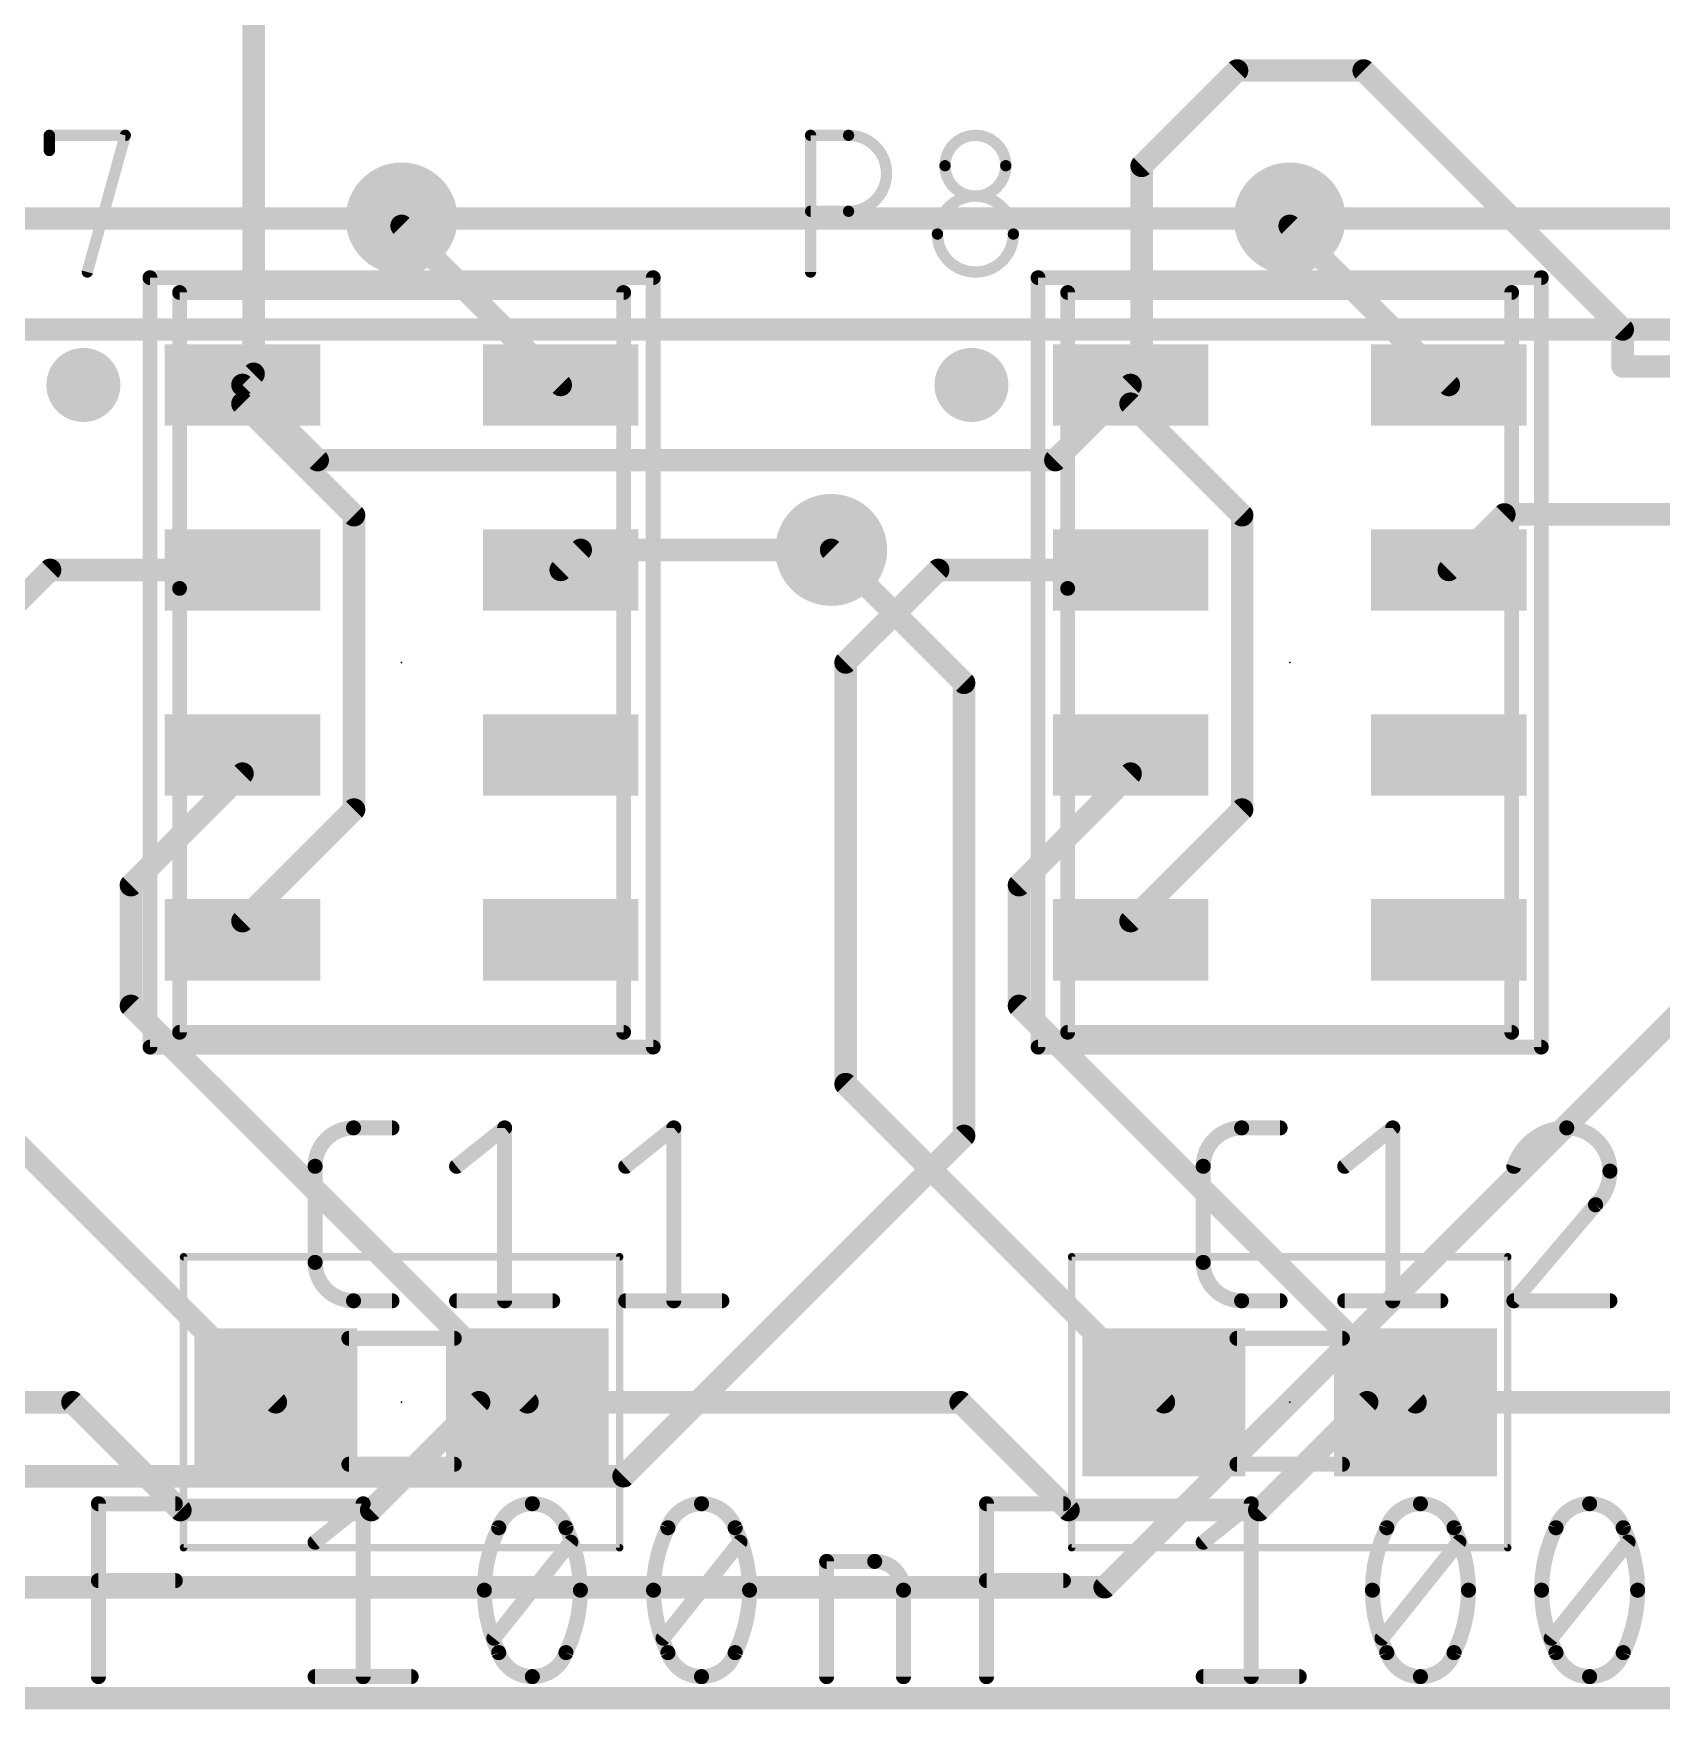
# Model space of a CAD drawing. Extents: x -6 to 135, y -6 to 36.
# Drawn here: x 64.51 to 75.51, y 8.92 to 20.25 of the extents above; entities that cross this region are included whole.
import ezdxf

# ---------------------------------------------------------------- set-up
doc = ezdxf.new("R2010")
doc.units = 0
for name, color, linetype in [('1', 12, 'CONTINUOUS'), ('16', 132, 'CONTINUOUS'), ('18', 110, 'CONTINUOUS'), ('21', 253, 'CONTINUOUS'), ('23', 53, 'CONTINUOUS'), ('25', 253, 'CONTINUOUS'), ('27', 253, 'CONTINUOUS'), ('39', 12, 'CONTINUOUS'), ('51', 253, 'CONTINUOUS')]:
    doc.layers.add(name, color=color, linetype=linetype)

# ---------------------------------------------------------------- blocks, each defined once
blk = doc.blocks.new('RECT')
blk.add_solid([(-0.5, -0.5), (0.5, -0.5), (-0.5, 0.5), (0.5, 0.5)])
blk = doc.blocks.new('ROUNDV')
at = {"const_width": 0.5}
blk.add_lwpolyline([(0, -0.25, 1), (0, 0.25, 1), (0, -0.25)], format="xyb", dxfattribs=at)

msp = doc.modelspace()

# ---------------------------------------------------------------- linework, layer by layer
at = {"layer": '1', "const_width": 0.1524}
for points in [[(66, 21.15), (66, 17.95)], [(72, 19.356), (72.644, 20)], [(72.644, 20), (73.5, 20)], [(73.5, 20), (75.25, 18.25)], [(72, 18), (72, 19.356)], [(67, 18.95), (67, 19)], [(73, 18.95), (73, 19)], [(68.075, 17.875), (67, 18.95)], [(74.075, 17.875), (73, 18.95)], [(75.25, 18.25), (75.25, 18)], [(66, 17.95), (65.925, 17.875)], [(71.925, 17.875), (72, 18)], [(75.25, 18), (77.75, 18)], [(65.925, 17.875), (66.433, 17.367)], [(65.925, 17.875), (65.925, 17.7483)], [(71.417, 17.367), (71.925, 17.875)], [(71.925, 17.875), (71.925, 17.7483)], [(65.925, 17.7483), (66.6786, 16.9947)], [(71.925, 17.7483), (72.6786, 16.9947)], [(71.417, 17.367), (66.433, 17.367)], [(66.6786, 16.9947), (66.6786, 15.0053)], [(72.6786, 16.9947), (72.6786, 15.0053)], [(74.075, 16.625), (74.45, 17)], [(74.45, 17), (76, 17)], [(68.075, 16.625), (68.2102, 16.7602)], [(68.2102, 16.7602), (69.9021, 16.7602)], [(64, 16), (64.625, 16.625)], [(64.625, 16.625), (65.925, 16.625)], [(70, 16), (70.625, 16.625)], [(70.625, 16.625), (71.925, 16.625)], [(70, 13.15), (70, 16)], [(65.925, 15.2483), (65.925, 15.375)], [(71.925, 15.2483), (71.925, 15.375)], [(65.1714, 14.4947), (65.925, 15.2483)], [(71.1714, 14.4947), (71.925, 15.2483)], [(66.6786, 15.0053), (65.925, 14.2517)], [(72.6786, 15.0053), (71.925, 14.2517)], [(65.1714, 13.6786), (65.1714, 14.4947)], [(71.1714, 13.6786), (71.1714, 14.4947)], [(65.925, 14.2517), (65.925, 14.125)], [(71.925, 14.2517), (71.925, 14.125)], [(67.85, 11), (65.1714, 13.6786)], [(73.85, 11), (71.1714, 13.6786)], [(66.15, 11), (64, 13.15)], [(72.15, 11), (70, 13.15)], [(64.7767, 11), (61.85, 11)], [(65.5053, 10.2714), (64.7767, 11)], [(67.5233, 11), (66.7947, 10.2714)], [(67.85, 11), (67.5233, 11)], [(70.7767, 11), (67.85, 11)], [(71.5053, 10.2714), (70.7767, 11)], [(73.5233, 11), (72.7947, 10.2714)], [(73.85, 11), (73.5233, 11)], [(76.7767, 11), (73.85, 11)], [(66.7947, 10.2714), (65.5053, 10.2714)], [(72.7947, 10.2714), (71.5053, 10.2714)]]:
    msp.add_lwpolyline(points, dxfattribs=at)
at = {"layer": '1', "const_width": 0.0762}
for points in [[(72.644, 20.0381, 1), (72.644, 19.9619)], [(72.6709, 19.9731, 1), (72.6171, 20.0269)], [(73.5269, 20.0269, 1), (73.4731, 19.9731)], [(73.5, 19.9619, 1), (73.5, 20.0381)], [(72.0381, 19.356, 1), (71.9619, 19.356)], [(71.9731, 19.3829, 1), (72.0269, 19.3291)], [(67.0381, 19, 1), (66.9619, 19)], [(73.0381, 19, 1), (72.9619, 19)], [(66.9619, 18.95, 1), (67.0381, 18.95)], [(67.0269, 18.9769, 1), (66.9731, 18.9231)], [(72.9619, 18.95, 1), (73.0381, 18.95)], [(73.0269, 18.9769, 1), (72.9731, 18.9231)], [(75.2881, 18.25, 1), (75.2119, 18.25)], [(75.2231, 18.2231, 1), (75.2769, 18.2769)], [(66.0269, 17.9231, 1), (65.9731, 17.9769)], [(71.9619, 18, 1), (72.0381, 18)], [(72.0327, 17.9804, 1), (71.9673, 18.0196)], [(75.25, 18.0381, 1), (75.25, 17.9619)], [(75.2119, 18, 1), (75.2881, 18)], [(65.9631, 17.875, 1), (65.8869, 17.875)], [(65.9519, 17.9019, 1), (65.8981, 17.8481)], [(65.8981, 17.9019, 1), (65.9519, 17.8481)], [(65.9619, 17.95, 1), (66.0381, 17.95)], [(68.0481, 17.8481, 1), (68.1019, 17.9019)], [(71.9631, 17.875, 1), (71.8869, 17.875)], [(71.8923, 17.8946, 1), (71.9577, 17.8554)], [(71.9519, 17.8481, 1), (71.8981, 17.9019)], [(74.0481, 17.8481, 1), (74.1019, 17.9019)], [(65.9519, 17.7752, 1), (65.8981, 17.7213)], [(65.8869, 17.7483, 1), (65.9631, 17.7483)], [(71.9519, 17.7752, 1), (71.8981, 17.7213)], [(71.8869, 17.7483, 1), (71.9631, 17.7483)], [(66.433, 17.4051, 1), (66.433, 17.3289)], [(71.417, 17.3289, 1), (71.417, 17.4051)], [(66.4061, 17.3401, 1), (66.4599, 17.3939)], [(71.3901, 17.3939, 1), (71.4439, 17.3401)], [(66.7167, 16.9947, 1), (66.6405, 16.9947)], [(66.6517, 16.9677, 1), (66.7055, 17.0216)], [(72.7167, 16.9947, 1), (72.6405, 16.9947)], [(72.6517, 16.9677, 1), (72.7055, 17.0216)], [(74.45, 17.0381, 1), (74.45, 16.9619)], [(74.4769, 16.9731, 1), (74.4231, 17.0269)], [(68.2102, 16.7983, 1), (68.2102, 16.7221)], [(68.2371, 16.7333, 1), (68.1833, 16.7871)], [(69.9021, 16.7221, 1), (69.9021, 16.7983)], [(64.625, 16.6631, 1), (64.625, 16.5869)], [(64.6519, 16.5981, 1), (64.5981, 16.6519)], [(65.925, 16.5869, 1), (65.925, 16.6631)], [(68.0481, 16.6519, 1), (68.1019, 16.5981)], [(70.625, 16.6631, 1), (70.625, 16.5869)], [(70.6519, 16.5981, 1), (70.5981, 16.6519)], [(71.925, 16.5869, 1), (71.925, 16.6631)], [(74.0481, 16.6519, 1), (74.1019, 16.5981)], [(70.0381, 16, 1), (69.9619, 16)], [(69.9731, 16.0269, 1), (70.0269, 15.9731)], [(65.9631, 15.375, 1), (65.8869, 15.375)], [(71.9631, 15.375, 1), (71.8869, 15.375)], [(65.9519, 15.2213, 1), (65.8981, 15.2752)], [(71.9519, 15.2213, 1), (71.8981, 15.2752)], [(65.8869, 15.2483, 1), (65.9631, 15.2483)], [(71.8869, 15.2483, 1), (71.9631, 15.2483)], [(66.7055, 14.9784, 1), (66.6517, 15.0323)], [(72.7055, 14.9784, 1), (72.6517, 15.0323)], [(66.6405, 15.0053, 1), (66.7167, 15.0053)], [(72.6405, 15.0053, 1), (72.7167, 15.0053)], [(65.2095, 14.4947, 1), (65.1333, 14.4947)], [(65.1445, 14.5216, 1), (65.1983, 14.4677)], [(71.2095, 14.4947, 1), (71.1333, 14.4947)], [(71.1445, 14.5216, 1), (71.1983, 14.4677)], [(65.9631, 14.2517, 1), (65.8869, 14.2517)], [(65.8981, 14.2787, 1), (65.9519, 14.2248)], [(71.9631, 14.2517, 1), (71.8869, 14.2517)], [(71.8981, 14.2787, 1), (71.9519, 14.2248)], [(65.8869, 14.125, 1), (65.9631, 14.125)], [(71.8869, 14.125, 1), (71.9631, 14.125)], [(65.1333, 13.6786, 1), (65.2095, 13.6786)], [(65.1983, 13.7055, 1), (65.1445, 13.6517)], [(71.1333, 13.6786, 1), (71.2095, 13.6786)], [(71.1983, 13.7055, 1), (71.1445, 13.6517)], [(69.9619, 13.15, 1), (70.0381, 13.15)], [(70.0269, 13.1769, 1), (69.9731, 13.1231)], [(64.8037, 11.0269, 1), (64.7498, 10.9731)], [(64.7767, 10.9619, 1), (64.7767, 11.0381)], [(66.1231, 10.9731, 1), (66.1769, 11.0269)], [(67.5233, 11.0381, 1), (67.5233, 10.9619)], [(67.5502, 10.9731, 1), (67.4963, 11.0269)], [(67.85, 11.0381, 1), (67.85, 10.9619)], [(67.8231, 10.9731, 1), (67.8769, 11.0269)], [(67.85, 10.9619, 1), (67.85, 11.0381)], [(70.8037, 11.0269, 1), (70.7498, 10.9731)], [(70.7767, 10.9619, 1), (70.7767, 11.0381)], [(72.1231, 10.9731, 1), (72.1769, 11.0269)], [(73.5233, 11.0381, 1), (73.5233, 10.9619)], [(73.5502, 10.9731, 1), (73.4963, 11.0269)], [(73.85, 11.0381, 1), (73.85, 10.9619)], [(73.8231, 10.9731, 1), (73.8769, 11.0269)], [(73.85, 10.9619, 1), (73.85, 11.0381)], [(65.5053, 10.3095, 1), (65.5053, 10.2333)], [(65.4784, 10.2445, 1), (65.5323, 10.2983)], [(66.7677, 10.2983, 1), (66.8216, 10.2445)], [(66.7947, 10.2333, 1), (66.7947, 10.3095)], [(71.5053, 10.3095, 1), (71.5053, 10.2333)], [(71.4784, 10.2445, 1), (71.5323, 10.2983)], [(72.7677, 10.2983, 1), (72.8216, 10.2445)], [(72.7947, 10.2333, 1), (72.7947, 10.3095)]]:
    msp.add_lwpolyline(points, format="xyb", dxfattribs=at)
at = {"layer": '16', "const_width": 0.1524}
for points in [[(61, 19), (67, 19)], [(67, 19), (73, 19)], [(73, 19), (79, 19)], [(27.702, 18.25), (116.5, 18.25)], [(69.9021, 16.7602), (70.8, 15.8623)], [(70.8, 15.8623), (70.8, 12.8)], [(71.75, 9.75), (76.8, 14.8)], [(70.8, 12.8), (68.5, 10.5)], [(68.5, 10.5), (19, 10.5)], [(70.55, 9.75), (22.25, 9.75)], [(70.55, 9.75), (71.75, 9.75)], [(79.4, 9), (19.5, 9)]]:
    msp.add_lwpolyline(points, dxfattribs=at)
at = {"layer": '16', "const_width": 0.0762}
for points in [[(67, 19.0381, 1), (67, 18.9619)], [(67, 18.9619, 1), (67, 19.0381)], [(73, 19.0381, 1), (73, 18.9619)], [(73, 18.9619, 1), (73, 19.0381)], [(69.929, 16.7871, 1), (69.8751, 16.7333)], [(70.8381, 15.8623, 1), (70.7619, 15.8623)], [(70.7731, 15.8353, 1), (70.8269, 15.8892)], [(70.7619, 12.8, 1), (70.8381, 12.8)], [(70.8269, 12.7731, 1), (70.7731, 12.8269)], [(68.4731, 10.5269, 1), (68.5269, 10.4731)], [(68.5, 10.4619, 1), (68.5, 10.5381)], [(70.55, 9.7881, 1), (70.55, 9.7119)], [(70.55, 9.7119, 1), (70.55, 9.7881)], [(71.7231, 9.7769, 1), (71.7769, 9.7231)], [(71.75, 9.7119, 1), (71.75, 9.7881)]]:
    msp.add_lwpolyline(points, format="xyb", dxfattribs=at)
at = {"layer": '21', "const_width": 0.25}
for points in [[(64.85, 17.75, 1), (64.85, 18, 1), (64.85, 17.75)], [(70.85, 17.75, 1), (70.85, 18, 1), (70.85, 17.75)]]:
    msp.add_lwpolyline(points, format="xyb", dxfattribs=at)
at = {"layer": '23'}
for p in [(67, 16), (73, 16), (67, 11), (73, 11)]:
    msp.add_point(p, dxfattribs=at)
at = {"layer": '25'}
for points, const_width in [([(64.6201, 19.4593), (64.6201, 19.5619)], 0.0762), ([(64.6201, 19.5619), (65.1333, 19.5619)], 0.0762), ([(65.1333, 19.5619), (64.8767, 18.6381)], 0.0762), ([(69.7631, 18.6381), (69.7631, 19.5619)], 0.0762), ([(69.7631, 19.5619), (70.0197, 19.5619)], 0.0762), ([(70.0197, 19.0487), (69.7631, 19.0487)], 0.0762), ([(66.6754, 12.8542), (66.9351, 12.8542)], 0.1016), ([(67.3716, 12.5946), (67.6962, 12.8542)], 0.1016), ([(67.6962, 12.8542), (67.6962, 11.6858)], 0.1016), ([(68.5146, 12.5946), (68.8392, 12.8542)], 0.1016), ([(68.8392, 12.8542), (68.8392, 11.6858)], 0.1016), ([(72.6754, 12.8542), (72.9351, 12.8542)], 0.1016), ([(73.3716, 12.5946), (73.6962, 12.8542)], 0.1016), ([(73.6962, 12.8542), (73.6962, 11.6858)], 0.1016), ([(66.4158, 11.9454), (66.4158, 12.5946)], 0.1016), ([(72.4158, 11.9454), (72.4158, 12.5946)], 0.1016), ([(75.0664, 12.3349), (74.5146, 11.6858)], 0.1016), ([(66.9351, 11.6858), (66.6754, 11.6858)], 0.1016), ([(67.3716, 11.6858), (68.0207, 11.6858)], 0.1016), ([(68.5146, 11.6858), (69.1637, 11.6858)], 0.1016), ([(72.9351, 11.6858), (72.6754, 11.6858)], 0.1016), ([(73.3716, 11.6858), (74.0207, 11.6858)], 0.1016), ([(74.5146, 11.6858), (75.1637, 11.6858)], 0.1016)]:
    msp.add_lwpolyline(points, dxfattribs=dict(at, const_width=const_width))
for points, const_width in [([(64.6391, 19.5619, 1), (64.601, 19.5619)], 0.0381), ([(64.6201, 19.581, 1), (64.6201, 19.5429)], 0.0381), ([(65.1517, 19.5568, 1), (65.1149, 19.567)], 0.0381), ([(65.1333, 19.5429, 1), (65.1333, 19.581)], 0.0381), ([(69.7631, 19.581, 1), (69.7631, 19.5429)], 0.0381), ([(69.7822, 19.5619, 1), (69.7441, 19.5619)], 0.0381), ([(70.0197, 19.0487, 1), (70.0197, 19.5619)], 0.0762), ([(70.0197, 19.581, 1), (70.0197, 19.5429)], 0.0381), ([(70.0197, 19.5429, 1), (70.0197, 19.581)], 0.0381), ([(71.082, 19.3566, 1), (70.6714, 19.3566)], 0.0762), ([(64.601, 19.4593, 1), (64.6391, 19.4593)], 0.0381), ([(70.6714, 19.3566, 1), (71.082, 19.3566)], 0.0762), ([(70.6904, 19.3566, 1), (70.6524, 19.3566)], 0.0381), ([(70.6524, 19.3566, 1), (70.6905, 19.3566)], 0.0381), ([(71.101, 19.3566, 1), (71.0629, 19.3566)], 0.0381), ([(71.0629, 19.3566, 1), (71.101, 19.3566)], 0.0381), ([(71.1333, 18.8947, 1), (70.6201, 18.8947)], 0.0762), ([(69.7631, 19.0677, 1), (69.7631, 19.0296)], 0.0381), ([(70.0197, 19.0677, 1), (70.0197, 19.0296)], 0.0381), ([(70.0197, 19.0296, 1), (70.0197, 19.0677)], 0.0381), ([(70.6201, 18.8947, 1), (71.1333, 18.8947)], 0.0762), ([(70.6391, 18.8947, 1), (70.601, 18.8947)], 0.0381), ([(71.1524, 18.8947, 1), (71.1143, 18.8947)], 0.0381), ([(70.601, 18.8947, 1), (70.6391, 18.8947)], 0.0381), ([(71.1143, 18.8947, 1), (71.1523, 18.8947)], 0.0381), ([(64.8583, 18.6432, 1), (64.895, 18.633)], 0.0381), ([(69.7441, 18.6381, 1), (69.7822, 18.6381)], 0.0381), ([(66.6754, 12.8542, 0.4142), (66.4158, 12.5946)], 0.1016), ([(66.6754, 12.8796, 1), (66.6754, 12.8288)], 0.0508), ([(66.6754, 12.8288, 1), (66.6754, 12.8796)], 0.0508), ([(66.9351, 12.8288, 1), (66.9351, 12.8796)], 0.0508), ([(67.7216, 12.8542, 1), (67.6708, 12.8542)], 0.0508), ([(67.712, 12.8344, 1), (67.6803, 12.874)], 0.0508), ([(68.8646, 12.8542, 1), (68.8138, 12.8542)], 0.0508), ([(68.855, 12.8344, 1), (68.8233, 12.874)], 0.0508), ([(72.6754, 12.8542, 0.4142), (72.4158, 12.5946)], 0.1016), ([(72.6754, 12.8796, 1), (72.6754, 12.8288)], 0.0508), ([(72.6754, 12.8288, 1), (72.6754, 12.8796)], 0.0508), ([(72.9351, 12.8288, 1), (72.9351, 12.8796)], 0.0508), ([(73.7216, 12.8542, 1), (73.6708, 12.8542)], 0.0508), ([(73.712, 12.8344, 1), (73.6803, 12.874)], 0.0508), ([(74.8716, 12.8542, 0.3252), (74.5146, 12.5946)], 0.1016), ([(75.1637, 12.5621, 0.4142), (74.8716, 12.8542)], 0.1016), ([(74.8716, 12.8796, 1), (74.8716, 12.8288)], 0.0508), ([(74.8716, 12.8288, 1), (74.8716, 12.8796)], 0.0508), ([(66.4412, 12.5946, 1), (66.3904, 12.5946)], 0.0508), ([(66.3904, 12.5946, 1), (66.4412, 12.5946)], 0.0508), ([(67.3558, 12.6144, 1), (67.3875, 12.5747)], 0.0508), ([(68.4987, 12.6144, 1), (68.5305, 12.5747)], 0.0508), ([(72.4412, 12.5946, 1), (72.3904, 12.5946)], 0.0508), ([(72.3904, 12.5946, 1), (72.4412, 12.5946)], 0.0508), ([(73.3558, 12.6144, 1), (73.3875, 12.5747)], 0.0508), ([(74.4904, 12.6024, 1), (74.5388, 12.5867)], 0.0508), ([(75.0664, 12.3349, 0.2053), (75.1637, 12.5621)], 0.1016), ([(75.1891, 12.5621, 1), (75.1383, 12.5621)], 0.0508), ([(75.1383, 12.5621, 1), (75.1891, 12.5621)], 0.0508), ([(75.0488, 12.3533, 1), (75.0839, 12.3165)], 0.0508), ([(75.0857, 12.3185, 1), (75.047, 12.3514)], 0.0508), ([(66.4158, 11.9454, 0.4142), (66.6754, 11.6858)], 0.1016), ([(66.4412, 11.9454, 1), (66.3904, 11.9454)], 0.0508), ([(66.3904, 11.9454, 1), (66.4412, 11.9454)], 0.0508), ([(72.4158, 11.9454, 0.4142), (72.6754, 11.6858)], 0.1016), ([(72.4412, 11.9454, 1), (72.3904, 11.9454)], 0.0508), ([(72.3904, 11.9454, 1), (72.4412, 11.9454)], 0.0508), ([(66.6754, 11.7112, 1), (66.6754, 11.6604)], 0.0508), ([(66.6754, 11.6604, 1), (66.6754, 11.7112)], 0.0508), ([(66.9351, 11.6604, 1), (66.9351, 11.7112)], 0.0508), ([(67.3716, 11.7112, 1), (67.3716, 11.6604)], 0.0508), ([(67.6708, 11.6858, 1), (67.7216, 11.6858)], 0.0508), ([(68.0207, 11.6604, 1), (68.0207, 11.7112)], 0.0508), ([(68.5146, 11.7112, 1), (68.5146, 11.6604)], 0.0508), ([(68.8138, 11.6858, 1), (68.8646, 11.6858)], 0.0508), ([(69.1637, 11.6604, 1), (69.1637, 11.7112)], 0.0508), ([(72.6754, 11.7112, 1), (72.6754, 11.6604)], 0.0508), ([(72.6754, 11.6604, 1), (72.6754, 11.7112)], 0.0508), ([(72.9351, 11.6604, 1), (72.9351, 11.7112)], 0.0508), ([(73.3716, 11.7112, 1), (73.3716, 11.6604)], 0.0508), ([(73.6708, 11.6858, 1), (73.7216, 11.6858)], 0.0508), ([(74.0207, 11.6604, 1), (74.0207, 11.7112)], 0.0508), ([(74.5146, 11.7112, 1), (74.5146, 11.6604)], 0.0508), ([(74.4953, 11.7023, 1), (74.534, 11.6693)], 0.0508), ([(75.1637, 11.6604, 1), (75.1637, 11.7112)], 0.0508)]:
    msp.add_lwpolyline(points, format="xyb", dxfattribs=dict(at, const_width=const_width))
at = {"layer": '27', "const_width": 0.1016}
for points in [[(64.9519, 9.1458), (64.9519, 10.3142)], [(64.9519, 10.3142), (65.4712, 10.3142)], [(66.4158, 10.0546), (66.7404, 10.3142)], [(66.7404, 10.3142), (66.7404, 9.1458)], [(70.9519, 9.1458), (70.9519, 10.3142)], [(70.9519, 10.3142), (71.4712, 10.3142)], [(72.4158, 10.0546), (72.7404, 10.3142)], [(72.7404, 10.3142), (72.7404, 9.1458)], [(67.6237, 9.4054), (68.143, 10.0546)], [(68.7667, 9.4054), (69.286, 10.0546)], [(73.6237, 9.4054), (74.143, 10.0546)], [(74.7667, 9.4054), (75.286, 10.0546)], [(69.8716, 9.1458), (69.8716, 9.9247)], [(69.8716, 9.9247), (70.1962, 9.9247)], [(64.9519, 9.7949), (65.4712, 9.7949)], [(70.3909, 9.73), (70.3909, 9.1458)], [(70.9519, 9.7949), (71.4712, 9.7949)], [(66.4158, 9.1458), (67.0649, 9.1458)], [(72.4158, 9.1458), (73.0649, 9.1458)]]:
    msp.add_lwpolyline(points, dxfattribs=at)
at = {"layer": '27'}
for points, const_width in [([(64.9774, 10.3142, 1), (64.9265, 10.3142)], 0.0508), ([(64.9519, 10.3396, 1), (64.9519, 10.2888)], 0.0508), ([(65.4712, 10.2888, 1), (65.4712, 10.3396)], 0.0508), ([(66.7658, 10.3142, 1), (66.715, 10.3142)], 0.0508), ([(66.7562, 10.2944, 1), (66.7245, 10.334)], 0.0508), ([(67.8834, 10.3142, 0.3205), (67.6562, 10.1519)], 0.1016), ([(67.8833, 10.3396, 1), (67.8834, 10.2888)], 0.0508), ([(68.1105, 10.1519, 0.3205), (67.8834, 10.3142)], 0.1016), ([(67.8833, 10.2888, 1), (67.8834, 10.3396)], 0.0508), ([(69.0263, 10.3142, 0.3205), (68.7992, 10.1519)], 0.1016), ([(69.2535, 10.1519, 0.3205), (69.0263, 10.3142)], 0.1016), ([(69.0263, 10.3396, 1), (69.0263, 10.2888)], 0.0508), ([(69.0263, 10.2888, 1), (69.0263, 10.3396)], 0.0508), ([(70.9774, 10.3142, 1), (70.9265, 10.3142)], 0.0508), ([(70.9519, 10.3396, 1), (70.9519, 10.2888)], 0.0508), ([(71.4712, 10.2888, 1), (71.4712, 10.3396)], 0.0508), ([(72.7658, 10.3142, 1), (72.715, 10.3142)], 0.0508), ([(72.7562, 10.2944, 1), (72.7245, 10.334)], 0.0508), ([(73.8834, 10.3142, 0.3205), (73.6562, 10.1519)], 0.1016), ([(73.8833, 10.3396, 1), (73.8834, 10.2888)], 0.0508), ([(74.1105, 10.1519, 0.3205), (73.8834, 10.3142)], 0.1016), ([(73.8833, 10.2888, 1), (73.8834, 10.3396)], 0.0508), ([(75.0263, 10.3142, 0.3205), (74.7992, 10.1519)], 0.1016), ([(75.2535, 10.1519, 0.3205), (75.0263, 10.3142)], 0.1016), ([(75.0263, 10.3396, 1), (75.0263, 10.2888)], 0.0508), ([(75.0263, 10.2888, 1), (75.0263, 10.3396)], 0.0508), ([(67.6562, 10.1519, 0.1139), (67.5588, 9.73)], 0.1016), ([(67.679, 10.1408, 1), (67.6333, 10.1631)], 0.0508), ([(68.1334, 10.1631, 1), (68.0877, 10.1408)], 0.0508), ([(68.2079, 9.73, 0.1139), (68.1105, 10.1519)], 0.1016), ([(68.7992, 10.1519, 0.1139), (68.7018, 9.73)], 0.1016), ([(68.822, 10.1408, 1), (68.7763, 10.1631)], 0.0508), ([(69.2764, 10.1631, 1), (69.2307, 10.1408)], 0.0508), ([(69.3509, 9.73, 0.1139), (69.2535, 10.1519)], 0.1016), ([(73.6562, 10.1519, 0.1139), (73.5588, 9.73)], 0.1016), ([(73.679, 10.1408, 1), (73.6333, 10.1631)], 0.0508), ([(74.1334, 10.1631, 1), (74.0877, 10.1408)], 0.0508), ([(74.2079, 9.73, 0.1139), (74.1105, 10.1519)], 0.1016), ([(74.7992, 10.1519, 0.1139), (74.7018, 9.73)], 0.1016), ([(74.822, 10.1408, 1), (74.7763, 10.1631)], 0.0508), ([(75.2764, 10.1631, 1), (75.2307, 10.1408)], 0.0508), ([(75.3509, 9.73, 0.1139), (75.2535, 10.1519)], 0.1016), ([(66.3999, 10.0744, 1), (66.4317, 10.0347)], 0.0508), ([(67.6321, 10.1602, 1), (67.6802, 10.1437)], 0.0508), ([(68.0865, 10.1437, 1), (68.1346, 10.1602)], 0.0508), ([(68.1628, 10.0387, 1), (68.1232, 10.0704)], 0.0508), ([(68.7751, 10.1602, 1), (68.8232, 10.1437)], 0.0508), ([(69.2295, 10.1437, 1), (69.2776, 10.1602)], 0.0508), ([(69.3058, 10.0387, 1), (69.2662, 10.0704)], 0.0508), ([(72.3999, 10.0744, 1), (72.4317, 10.0347)], 0.0508), ([(73.6321, 10.1602, 1), (73.6802, 10.1437)], 0.0508), ([(74.0865, 10.1437, 1), (74.1346, 10.1602)], 0.0508), ([(74.1628, 10.0387, 1), (74.1232, 10.0704)], 0.0508), ([(74.7751, 10.1602, 1), (74.8232, 10.1437)], 0.0508), ([(75.2295, 10.1437, 1), (75.2776, 10.1602)], 0.0508), ([(75.3058, 10.0387, 1), (75.2662, 10.0704)], 0.0508), ([(69.897, 9.9247, 1), (69.8462, 9.9247)], 0.0508), ([(69.8716, 9.9501, 1), (69.8716, 9.8993)], 0.0508), ([(70.3909, 9.73, 0.4142), (70.1962, 9.9247)], 0.1016), ([(70.1962, 9.9501, 1), (70.1962, 9.8993)], 0.0508), ([(70.1962, 9.8993, 1), (70.1962, 9.9501)], 0.0508), ([(64.9519, 9.8203, 1), (64.9519, 9.7695)], 0.0508), ([(65.4712, 9.7695, 1), (65.4712, 9.8203)], 0.0508), ([(67.5588, 9.73, 0.1139), (67.6562, 9.3081)], 0.1016), ([(67.5842, 9.73, 1), (67.5334, 9.73)], 0.0508), ([(67.5334, 9.73, 1), (67.5842, 9.73)], 0.0508), ([(68.1105, 9.3081, 0.1139), (68.2079, 9.73)], 0.1016), ([(68.2333, 9.73, 1), (68.1825, 9.73)], 0.0508), ([(68.1825, 9.73, 1), (68.2333, 9.73)], 0.0508), ([(68.7018, 9.73, 0.1139), (68.7992, 9.3081)], 0.1016), ([(68.7272, 9.73, 1), (68.6764, 9.73)], 0.0508), ([(68.6764, 9.73, 1), (68.7272, 9.73)], 0.0508), ([(69.2535, 9.3081, 0.1139), (69.3509, 9.73)], 0.1016), ([(69.3763, 9.73, 1), (69.3255, 9.73)], 0.0508), ([(69.3255, 9.73, 1), (69.3763, 9.73)], 0.0508), ([(70.4163, 9.73, 1), (70.3655, 9.73)], 0.0508), ([(70.3655, 9.73, 1), (70.4163, 9.73)], 0.0508), ([(70.9519, 9.8203, 1), (70.9519, 9.7695)], 0.0508), ([(71.4712, 9.7695, 1), (71.4712, 9.8203)], 0.0508), ([(73.5588, 9.73, 0.1139), (73.6562, 9.3081)], 0.1016), ([(73.5842, 9.73, 1), (73.5334, 9.73)], 0.0508), ([(73.5334, 9.73, 1), (73.5842, 9.73)], 0.0508), ([(74.1105, 9.3081, 0.1139), (74.2079, 9.73)], 0.1016), ([(74.2333, 9.73, 1), (74.1825, 9.73)], 0.0508), ([(74.1825, 9.73, 1), (74.2333, 9.73)], 0.0508), ([(74.7018, 9.73, 0.1139), (74.7992, 9.3081)], 0.1016), ([(74.7272, 9.73, 1), (74.6764, 9.73)], 0.0508), ([(74.6764, 9.73, 1), (74.7272, 9.73)], 0.0508), ([(75.2535, 9.3081, 0.1139), (75.3509, 9.73)], 0.1016), ([(75.3763, 9.73, 1), (75.3255, 9.73)], 0.0508), ([(75.3255, 9.73, 1), (75.3763, 9.73)], 0.0508), ([(67.6039, 9.4213, 1), (67.6435, 9.3896)], 0.0508), ([(68.7469, 9.4213, 1), (68.7865, 9.3896)], 0.0508), ([(73.6039, 9.4213, 1), (73.6435, 9.3896)], 0.0508), ([(74.7469, 9.4213, 1), (74.7865, 9.3896)], 0.0508), ([(67.6802, 9.3163, 1), (67.6321, 9.2998)], 0.0508), ([(67.6562, 9.3081, 0.3205), (67.8834, 9.1458)], 0.1016), ([(67.6333, 9.2969, 1), (67.679, 9.3192)], 0.0508), ([(67.8834, 9.1458, 0.3205), (68.1105, 9.3081)], 0.1016), ([(68.0877, 9.3192, 1), (68.1334, 9.2969)], 0.0508), ([(68.1346, 9.2998, 1), (68.0865, 9.3163)], 0.0508), ([(68.8232, 9.3163, 1), (68.7751, 9.2998)], 0.0508), ([(68.7992, 9.3081, 0.3205), (69.0263, 9.1458)], 0.1016), ([(68.7763, 9.2969, 1), (68.822, 9.3192)], 0.0508), ([(69.0263, 9.1458, 0.3205), (69.2535, 9.3081)], 0.1016), ([(69.2307, 9.3192, 1), (69.2764, 9.2969)], 0.0508), ([(69.2776, 9.2998, 1), (69.2295, 9.3163)], 0.0508), ([(73.6802, 9.3163, 1), (73.6321, 9.2998)], 0.0508), ([(73.6562, 9.3081, 0.3205), (73.8834, 9.1458)], 0.1016), ([(73.6333, 9.2969, 1), (73.679, 9.3192)], 0.0508), ([(73.8834, 9.1458, 0.3205), (74.1105, 9.3081)], 0.1016), ([(74.0877, 9.3192, 1), (74.1334, 9.2969)], 0.0508), ([(74.1346, 9.2998, 1), (74.0865, 9.3163)], 0.0508), ([(74.8232, 9.3163, 1), (74.7751, 9.2998)], 0.0508), ([(74.7992, 9.3081, 0.3205), (75.0263, 9.1458)], 0.1016), ([(74.7763, 9.2969, 1), (74.822, 9.3192)], 0.0508), ([(75.0263, 9.1458, 0.3205), (75.2535, 9.3081)], 0.1016), ([(75.2307, 9.3192, 1), (75.2764, 9.2969)], 0.0508), ([(75.2776, 9.2998, 1), (75.2295, 9.3163)], 0.0508), ([(66.4158, 9.1712, 1), (66.4158, 9.1204)], 0.0508), ([(67.0649, 9.1204, 1), (67.0649, 9.1712)], 0.0508), ([(67.8833, 9.1712, 1), (67.8834, 9.1204)], 0.0508), ([(67.8833, 9.1204, 1), (67.8834, 9.1712)], 0.0508), ([(69.0263, 9.1712, 1), (69.0263, 9.1204)], 0.0508), ([(69.0263, 9.1204, 1), (69.0263, 9.1712)], 0.0508), ([(72.4158, 9.1712, 1), (72.4158, 9.1204)], 0.0508), ([(73.0649, 9.1204, 1), (73.0649, 9.1712)], 0.0508), ([(73.8833, 9.1712, 1), (73.8834, 9.1204)], 0.0508), ([(73.8833, 9.1204, 1), (73.8834, 9.1712)], 0.0508), ([(75.0263, 9.1712, 1), (75.0263, 9.1204)], 0.0508), ([(75.0263, 9.1204, 1), (75.0263, 9.1712)], 0.0508), ([(64.9265, 9.1458, 1), (64.9774, 9.1458)], 0.0508), ([(66.715, 9.1458, 1), (66.7658, 9.1458)], 0.0508), ([(69.8462, 9.1458, 1), (69.897, 9.1458)], 0.0508), ([(70.3655, 9.1458, 1), (70.4163, 9.1458)], 0.0508), ([(70.9265, 9.1458, 1), (70.9774, 9.1458)], 0.0508), ([(72.715, 9.1458, 1), (72.7658, 9.1458)], 0.0508)]:
    msp.add_lwpolyline(points, format="xyb", dxfattribs=dict(at, const_width=const_width))
at = {"layer": '39'}
for points, const_width in [([(65.3, 13.4), (65.3, 18.6)], 0.1), ([(65.3, 18.6), (68.7, 18.6)], 0.1), ([(68.7, 18.6), (68.7, 13.4)], 0.1), ([(71.3, 13.4), (71.3, 18.6)], 0.1), ([(71.3, 18.6), (74.7, 18.6)], 0.1), ([(74.7, 18.6), (74.7, 13.4)], 0.1), ([(68.7, 13.4), (65.3, 13.4)], 0.1), ([(74.7, 13.4), (71.3, 13.4)], 0.1), ([(65.527, 11.983), (68.473, 11.983)], 0.0508), ([(65.527, 10.017), (65.527, 11.983)], 0.0508), ([(68.473, 11.983), (68.473, 10.017)], 0.0508), ([(71.527, 11.983), (74.473, 11.983)], 0.0508), ([(71.527, 10.017), (71.527, 11.983)], 0.0508), ([(74.473, 11.983), (74.473, 10.017)], 0.0508), ([(68.473, 10.017), (65.527, 10.017)], 0.0508), ([(74.473, 10.017), (71.527, 10.017)], 0.0508)]:
    msp.add_lwpolyline(points, dxfattribs=dict(at, const_width=const_width))
for points, const_width in [([(65.325, 18.6, 1), (65.275, 18.6)], 0.05), ([(65.3, 18.625, 1), (65.3, 18.575)], 0.05), ([(68.725, 18.6, 1), (68.675, 18.6)], 0.05), ([(68.7, 18.575, 1), (68.7, 18.625)], 0.05), ([(71.325, 18.6, 1), (71.275, 18.6)], 0.05), ([(71.3, 18.625, 1), (71.3, 18.575)], 0.05), ([(74.725, 18.6, 1), (74.675, 18.6)], 0.05), ([(74.7, 18.575, 1), (74.7, 18.625)], 0.05), ([(65.3, 13.425, 1), (65.3, 13.375)], 0.05), ([(65.275, 13.4, 1), (65.325, 13.4)], 0.05), ([(68.675, 13.4, 1), (68.725, 13.4)], 0.05), ([(68.7, 13.375, 1), (68.7, 13.425)], 0.05), ([(71.3, 13.425, 1), (71.3, 13.375)], 0.05), ([(71.275, 13.4, 1), (71.325, 13.4)], 0.05), ([(74.675, 13.4, 1), (74.725, 13.4)], 0.05), ([(74.7, 13.375, 1), (74.7, 13.425)], 0.05), ([(65.527, 11.9957, 1), (65.527, 11.9703)], 0.0254), ([(65.5397, 11.983, 1), (65.5143, 11.983)], 0.0254), ([(68.4857, 11.983, 1), (68.4603, 11.983)], 0.0254), ([(68.473, 11.9703, 1), (68.473, 11.9957)], 0.0254), ([(71.527, 11.9957, 1), (71.527, 11.9703)], 0.0254), ([(71.5397, 11.983, 1), (71.5143, 11.983)], 0.0254), ([(74.4857, 11.983, 1), (74.4603, 11.983)], 0.0254), ([(74.473, 11.9703, 1), (74.473, 11.9957)], 0.0254), ([(65.527, 10.0297, 1), (65.527, 10.0043)], 0.0254), ([(65.5143, 10.017, 1), (65.5397, 10.017)], 0.0254), ([(68.4603, 10.017, 1), (68.4857, 10.017)], 0.0254), ([(68.473, 10.0043, 1), (68.473, 10.0297)], 0.0254), ([(71.527, 10.0297, 1), (71.527, 10.0043)], 0.0254), ([(71.5143, 10.017, 1), (71.5397, 10.017)], 0.0254), ([(74.4603, 10.017, 1), (74.4857, 10.017)], 0.0254), ([(74.473, 10.0043, 1), (74.473, 10.0297)], 0.0254)]:
    msp.add_lwpolyline(points, format="xyb", dxfattribs=dict(at, const_width=const_width))
at = {"layer": '51'}
for points, const_width in [([(65.5, 16.5), (65.5, 18.5)], 0.1), ([(65.5, 18.5), (68.5, 18.5)], 0.1), ([(68.5, 13.5), (68.5, 18.5)], 0.1), ([(71.5, 16.5), (71.5, 18.5)], 0.1), ([(71.5, 18.5), (74.5, 18.5)], 0.1), ([(74.5, 13.5), (74.5, 18.5)], 0.1), ([(65.5, 13.5), (65.5, 16.5)], 0.1), ([(71.5, 13.5), (71.5, 16.5)], 0.1), ([(65.5, 13.5), (68.5, 13.5)], 0.1), ([(71.5, 13.5), (74.5, 13.5)], 0.1), ([(66.644, 11.432), (67.356, 11.432)], 0.1016), ([(72.644, 11.432), (73.356, 11.432)], 0.1016), ([(66.644, 10.581), (67.356, 10.581)], 0.1016), ([(72.644, 10.581), (73.356, 10.581)], 0.1016)]:
    msp.add_lwpolyline(points, dxfattribs=dict(at, const_width=const_width))
for points, const_width in [([(65.525, 18.5, 1), (65.475, 18.5)], 0.05), ([(65.5, 18.525, 1), (65.5, 18.475)], 0.05), ([(68.525, 18.5, 1), (68.475, 18.5)], 0.05), ([(68.5, 18.475, 1), (68.5, 18.525)], 0.05), ([(71.525, 18.5, 1), (71.475, 18.5)], 0.05), ([(71.5, 18.525, 1), (71.5, 18.475)], 0.05), ([(74.525, 18.5, 1), (74.475, 18.5)], 0.05), ([(74.5, 18.475, 1), (74.5, 18.525)], 0.05), ([(65.525, 16.5, 1), (65.475, 16.5)], 0.05), ([(71.525, 16.5, 1), (71.475, 16.5)], 0.05), ([(65.475, 16.5, 1), (65.525, 16.5)], 0.05), ([(71.475, 16.5, 1), (71.525, 16.5)], 0.05), ([(65.5, 13.525, 1), (65.5, 13.475)], 0.05), ([(65.475, 13.5, 1), (65.525, 13.5)], 0.05), ([(68.475, 13.5, 1), (68.525, 13.5)], 0.05), ([(68.5, 13.475, 1), (68.5, 13.525)], 0.05), ([(71.5, 13.525, 1), (71.5, 13.475)], 0.05), ([(71.475, 13.5, 1), (71.525, 13.5)], 0.05), ([(74.475, 13.5, 1), (74.525, 13.5)], 0.05), ([(74.5, 13.475, 1), (74.5, 13.525)], 0.05), ([(66.644, 11.4574, 1), (66.644, 11.4066)], 0.0508), ([(67.356, 11.4066, 1), (67.356, 11.4574)], 0.0508), ([(72.644, 11.4574, 1), (72.644, 11.4066)], 0.0508), ([(73.356, 11.4066, 1), (73.356, 11.4574)], 0.0508), ([(66.644, 10.6064, 1), (66.644, 10.5556)], 0.0508), ([(67.356, 10.5556, 1), (67.356, 10.6064)], 0.0508), ([(72.644, 10.6064, 1), (72.644, 10.5556)], 0.0508), ([(73.356, 10.5556, 1), (73.356, 10.6064)], 0.0508)]:
    msp.add_lwpolyline(points, format="xyb", dxfattribs=dict(at, const_width=const_width))

# ---------------------------------------------------------------- block references
at = {"layer": '1', "xscale": 0.55, "yscale": 1.05, "rotation": 270}
for p in [(65.925, 17.875), (68.075, 17.875), (71.925, 17.875), (74.075, 17.875), (65.925, 16.625), (68.075, 16.625), (71.925, 16.625), (74.075, 16.625), (65.925, 15.375), (68.075, 15.375), (71.925, 15.375), (74.075, 15.375), (65.925, 14.125), (68.075, 14.125), (71.925, 14.125), (74.075, 14.125)]:
    msp.add_blockref('RECT', p, dxfattribs=at)
at = {"layer": '1', "xscale": 1.1}
for p in [(66.15, 11), (67.85, 11), (72.15, 11), (73.85, 11)]:
    msp.add_blockref('RECT', p, dxfattribs=at)
at = {"layer": '18', "xscale": 0.7564, "yscale": 0.7564}
for p in [(67, 19), (67, 19), (73, 19), (73, 19), (69.9021, 16.7602), (69.9021, 16.7602)]:
    msp.add_blockref('ROUNDV', p, dxfattribs=at)
at = {"layer": '51', "xscale": 0.5001, "yscale": 0.95}
for p in [(66.4119, 11.0051), (67.5803, 11.0051), (72.4119, 11.0051), (73.5803, 11.0051)]:
    msp.add_blockref('RECT', p, dxfattribs=at)

doc.saveas('drawing.dxf')
